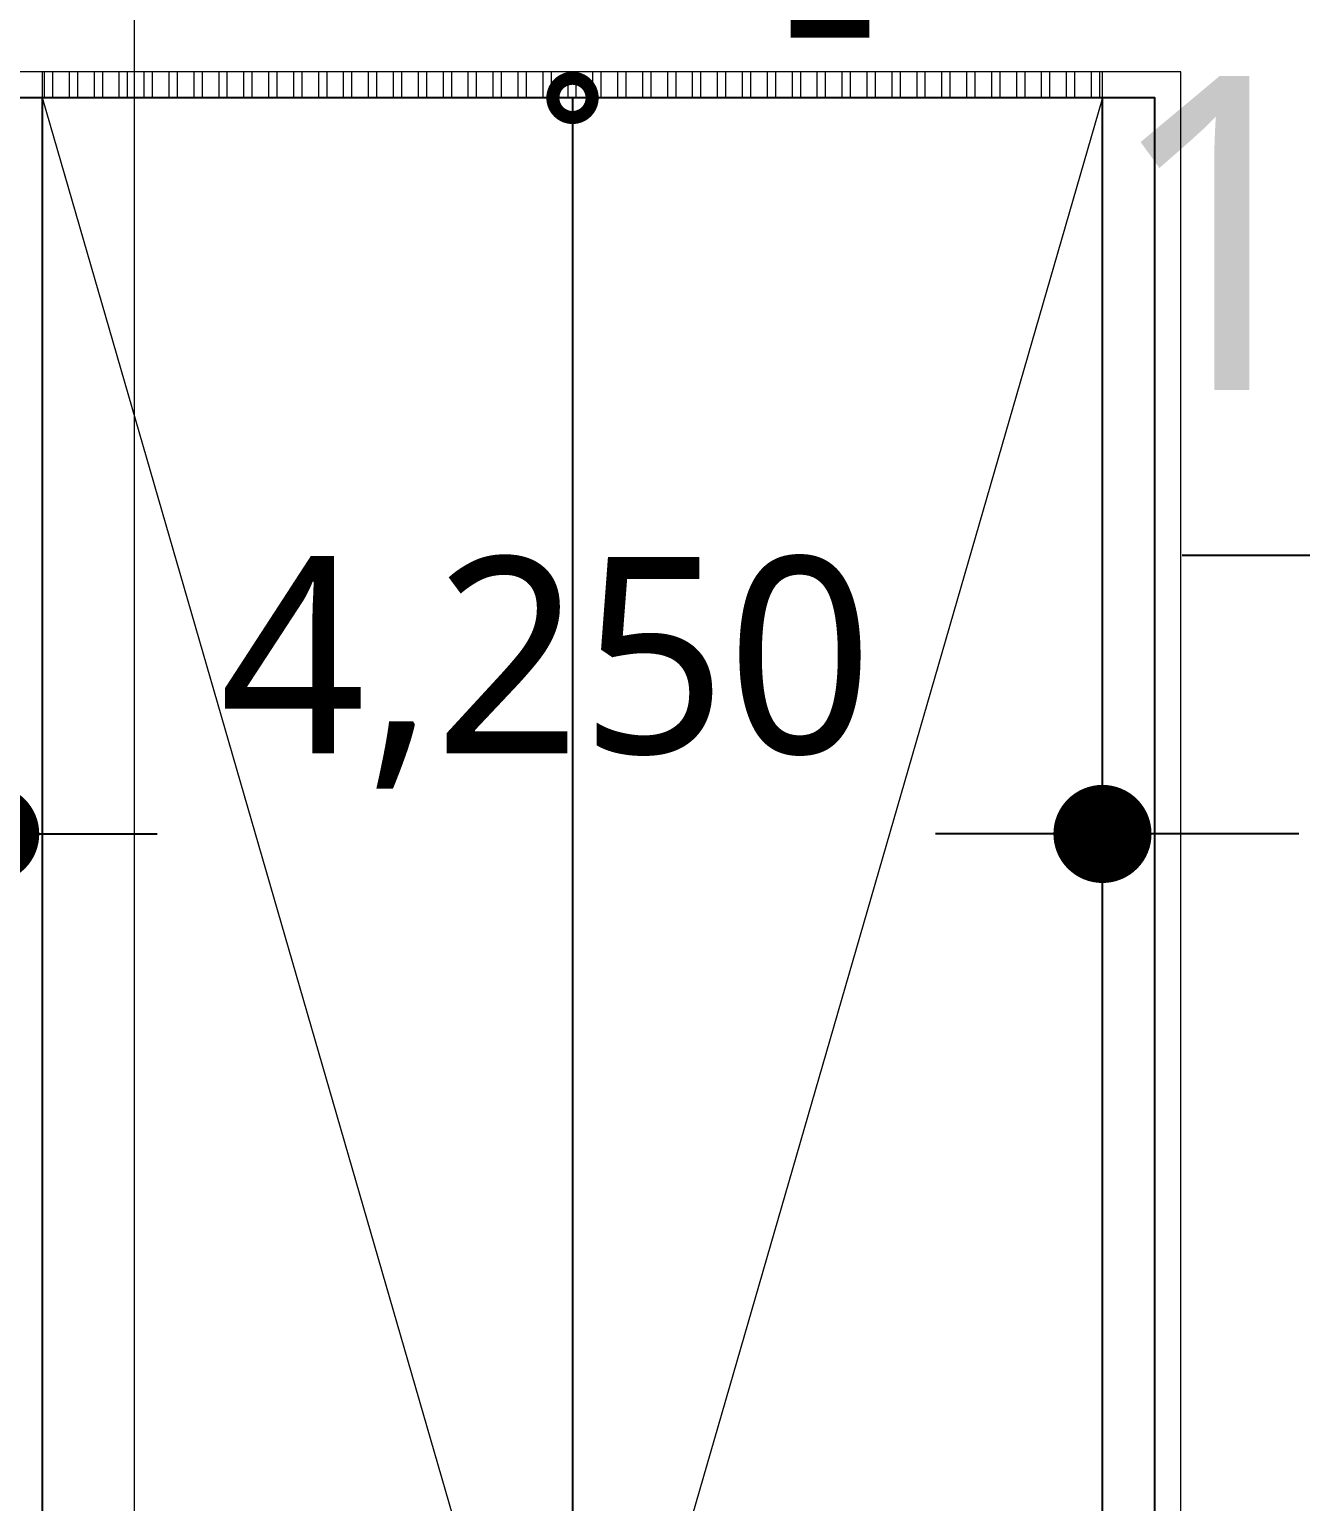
# Model space of a CAD drawing. Header units: millimetres. Extents: x 4739419 to 5837985, y 2291271 to 3446271.
# Drawn here: x 4876712 to 4881569, y 2415526 to 2421153 of the extents above; entities that cross this region are included whole.
import ezdxf

# ---------------------------------------------------------------- set-up
doc = ezdxf.new("R2010")
doc.units = ezdxf.units.MM
doc.layers.get('0').update_dxf_attribs({"color": 255})
for name, color, linetype, lineweight in [('A-DIMS', 9, 'Continuous', 25), ('XR-평면도$0$A-CNTL', 9, 'Continuous', 15), ('XR-평면도$0$A-ELEV-LIN2', 9, 'Continuous', 25), ('XR-평면도$0$A-ELEV-LIN3', 9, 'Continuous', 18), ('XR-평면도$0$A-XXXX-HID', 9, 'Continuous', 18), ('XR-평면도$0$A-XXXX-SYMB', 9, 'Continuous', 25)]:
    doc.layers.add(name, color=color, linetype=linetype, lineweight=lineweight)
doc.styles.add('맑은고딕', font='malgun.ttf')
pattern_1 = [(90, (4739418.8, 2291070.63), (-95.25, 0), []), (90, (4739450.55, 2291102.38), (-95.25, 0), [])]

# ---------------------------------------------------------------- blocks, each defined once
blk = doc.blocks.new('XR-평면도$0$중심선(210216)')
at = {"layer": 'XR-평면도$0$A-CNTL', "ltscale": 300}
blk.add_lwpolyline([(11000, 206000), (11000, -10000)], dxfattribs=at)
blk = doc.blocks.new('XR-평면도$0$ARROW')
blk.add_lwpolyline([(-0.002, 0.87), (0.738, 0), (-0.002, -0.87), (0.15, -1), (1, 0), (0.15, 1)], close=True)
for points in [[(-0.002, 0.87), (0.15, 1), (0.738, 0), (1, 0)], [(0.738, 0), (1, 0), (-0.002, -0.87), (0.15, -1)]]:
    blk.add_solid(points)
blk = doc.blocks.new('XR-평면도$0$b1')
at = {"layer": 'XR-평면도$0$A-XXXX-HID'}
blk.add_lwpolyline([(0, 180), (180, 180), (180, 0), (0, 0), (0, 180)], dxfattribs=at)
blk.add_circle((90, 90), 50, dxfattribs=at)
blk = doc.blocks.new('XR-평면도$0$고정식램프(5F)')
at = {"layer": 'XR-평면도$0$A-ELEV-LIN2'}
blk.add_lwpolyline([(0, 7200), (0, 200), (4450, 200), (4450, 7200)], close=True, dxfattribs=at)
for points in [[(200, 7200), (200, 200)], [(4250, 7200), (4250, 200)]]:
    blk.add_lwpolyline(points, dxfattribs=at)
at = {"layer": 'XR-평면도$0$A-ELEV-LIN3'}
blk.add_lwpolyline([(200, 200), (2225, 7200), (4250, 200)], dxfattribs=at)
at = {"layer": 'XR-평면도$0$A-XXXX-SYMB'}
blk.add_lwpolyline([(2225, 200), (2225, 7200)], dxfattribs=at)
at = {"layer": 'XR-평면도$0$A-XXXX-SYMB', "const_width": 150}
blk.add_lwpolyline([(2250, 200, -1), (2200, 200, -1)], format="xyb", close=True, dxfattribs=at)
blk.add_blockref('XR-평면도$0$b1', (3230, 6970))
at = {"layer": 'XR-평면도$0$A-XXXX-SYMB', "xscale": 183.0041772266854, "yscale": 172.3206394866579, "zscale": 183.0041772266854, "rotation": 90}
blk.add_blockref('XR-평면도$0$ARROW', (2225, 7017), dxfattribs=at)
blk = doc.blocks.new('_CIDOT')
at = {"color": 0, "linetype": 'ByBlock'}
blk.add_line((2, 0), (-1, 0), dxfattribs=at)
at = {"color": 0, "linetype": 'ByBlock', "const_width": 0.5}
blk.add_lwpolyline([(-0.25, 0, 1), (0.25, 0, 1)], format="xyb", close=True, dxfattribs=at)

msp = doc.modelspace()

# ---------------------------------------------------------------- hatches: boundary and pattern name
at = {"layer": 'XR-평면도$0$A-ELEV-LIN3'}
h = msp.add_hatch(dxfattribs=at)
h.set_pattern_fill('ANSI32', color=256, scale=10, angle=45)
h.set_pattern_definition([(90, (4739418.8, 2291070.63), (-95.25, 0), []), (90, (4739450.55, 2291102.38), (-95.25, 0), [])])
h.paths.add_polyline_path([(4880811.8, 2420891.2), (4880811.8, 2420991.2), (4876761.8, 2420991.2), (4876761.8, 2420891.2)])
h = msp.add_hatch(dxfattribs=at)
h.set_pattern_fill('ANSI32', color=256, scale=10, angle=45)
h.set_pattern_definition(pattern_1)
h.paths.add_polyline_path([(4880811.8, 2420891.2), (4880811.8, 2420991.2), (4876761.8, 2420991.2), (4876761.8, 2420891.2)])
h = msp.add_hatch(dxfattribs=at)
h.set_pattern_fill('ANSI32', color=256, scale=10, angle=45)
h.set_pattern_definition(pattern_1)
h.paths.add_polyline_path([(4880811.8, 2420891.2), (4880811.8, 2420991.2), (4876761.8, 2420991.2), (4876761.8, 2420891.2)])

# ---------------------------------------------------------------- linework, layer by layer
at = {"const_width": 300}
msp.add_lwpolyline([(4879770.6, 2421121.2), (4879770.6, 2424636.7), (4880995.6, 2424636.7)], dxfattribs=at)
at = {"layer": 'A-DIMS'}
for p, q in [((4881715.9, 2419142.2), (4881115.9, 2419142.2)), ((4880811.8, 2415628), (4880811.8, 2418577.8)), ((4876936.8, 2418077.8), (4877199.5, 2418077.8)), ((4880436.8, 2418077.8), (4880174.2, 2418077.8))]:
    msp.add_line(p, q, dxfattribs=at)
at = {"layer": 'XR-평면도$0$A-ELEV-LIN3'}
for p, q in [((4876761.8, 2420891.2), (4876761.8, 2420991.2)), ((4876761.8, 2420891.2), (4876761.8, 2420991.2)), ((4876761.8, 2420891.2), (4876761.8, 2420991.2)), ((4880811.8, 2420891.2), (4880811.8, 2420991.2)), ((4880811.8, 2420891.2), (4880811.8, 2420991.2)), ((4880811.8, 2420891.2), (4880811.8, 2420991.2))]:
    msp.add_line(p, q, dxfattribs=at)
for points in [[(4921661.8, 2426291.2), (4921661.8, 2426891.2), (4920561.8, 2426891.2), (4920561.8, 2425391.2), (4921661.8, 2425391.2), (4921661.8, 2413891.2), (4881011.8, 2413891.2), (4881011.8, 2420891.2), (4876561.8, 2420891.2), (4876561.8, 2425391.2), (4877661.8, 2425391.2), (4877661.8, 2426891.2), (4876561.8, 2426891.2), (4876561.8, 2426291.2), (4866511.8, 2426291.2), (4866511.8, 2426891.2), (4866211.8, 2426891.2), (4866211.8, 2441591.2), (4866911.8, 2441591.2), (4866911.8, 2442991.2)], [(4921661.8, 2426291.2), (4921661.8, 2426891.2), (4920561.8, 2426891.2), (4920561.8, 2425391.2), (4921661.8, 2425391.2), (4921661.8, 2413891.2), (4881011.8, 2413891.2), (4881011.8, 2420891.2), (4876561.8, 2420891.2), (4876561.8, 2425391.2), (4877661.8, 2425391.2), (4877661.8, 2426891.2), (4876561.8, 2426891.2), (4876561.8, 2426291.2), (4866511.8, 2426291.2), (4866511.8, 2426891.2), (4866211.8, 2426891.2), (4866211.8, 2441591.2), (4866911.8, 2441591.2), (4866911.8, 2442991.2)], [(4921661.8, 2426291.2), (4921661.8, 2426891.2), (4920561.8, 2426891.2), (4920561.8, 2425391.2), (4921661.8, 2425391.2), (4921661.8, 2413891.2), (4881011.8, 2413891.2), (4881011.8, 2420891.2), (4876561.8, 2420891.2), (4876561.8, 2425391.2), (4877661.8, 2425391.2), (4877661.8, 2426891.2), (4876561.8, 2426891.2), (4876561.8, 2426291.2), (4866511.8, 2426291.2), (4866511.8, 2426891.2), (4866211.8, 2426891.2), (4866211.8, 2441591.2), (4866911.8, 2441591.2), (4866911.8, 2442991.2)], [(4921561.8, 2413991.2), (4881111.8, 2413991.2), (4881111.8, 2420991.2), (4876661.8, 2420991.2), (4876661.8, 2425291.2), (4877761.8, 2425291.2), (4877761.8, 2426991.2), (4876461.8, 2426991.2), (4876461.8, 2426391.2), (4866611.8, 2426391.2), (4866611.8, 2426991.2), (4866311.8, 2426991.2), (4866311.8, 2441491.2), (4867011.8, 2441491.2), (4867011.8, 2442991.2)], [(4921561.8, 2413991.2), (4881111.8, 2413991.2), (4881111.8, 2420991.2), (4876661.8, 2420991.2), (4876661.8, 2425291.2), (4877761.8, 2425291.2), (4877761.8, 2426991.2), (4876461.8, 2426991.2), (4876461.8, 2426391.2), (4866611.8, 2426391.2), (4866611.8, 2426991.2), (4866311.8, 2426991.2), (4866311.8, 2441491.2), (4867011.8, 2441491.2), (4867011.8, 2442991.2)], [(4921561.8, 2413991.2), (4881111.8, 2413991.2), (4881111.8, 2420991.2), (4876661.8, 2420991.2), (4876661.8, 2425291.2), (4877761.8, 2425291.2), (4877761.8, 2426991.2), (4876461.8, 2426991.2), (4876461.8, 2426391.2), (4866611.8, 2426391.2), (4866611.8, 2426991.2), (4866311.8, 2426991.2), (4866311.8, 2441491.2), (4867011.8, 2441491.2), (4867011.8, 2442991.2)]]:
    msp.add_lwpolyline(points, dxfattribs=at)

# ---------------------------------------------------------------- block references
at = {"rotation": 180}
msp.add_blockref('XR-평면도$0$고정식램프(5F)', (4881011.8, 2421091.2), dxfattribs=at)
msp.add_blockref('XR-평면도$0$고정식램프(5F)', (4881011.8, 2421091.2), dxfattribs=at)
msp.add_blockref('XR-평면도$0$고정식램프(5F)', (4881011.8, 2421091.2), dxfattribs=at)
at = {"layer": 'A-DIMS', "xscale": 375, "yscale": 375, "zscale": 375, "rotation": 180}
msp.add_blockref('_CIDOT', (4876561.8, 2418077.8), dxfattribs=at)
at = {"layer": 'A-DIMS', "xscale": 375, "yscale": 375, "zscale": 375}
msp.add_blockref('_CIDOT', (4880811.8, 2418077.8), dxfattribs=at)
at = {"layer": 'XR-평면도$0$A-CNTL'}
msp.add_blockref('XR-평면도$0$중심선(210216)', (4866111.8, 2336391.2), dxfattribs=at)

# ---------------------------------------------------------------- texts
at = {"layer": 'A-DIMS', "color": 0, "attachment_point": 5, "style": '맑은고딕'}
for s, insert, char_height in [('\\A1;1,000', (4882815.9, 2420266.1), 1200), ('\\A1;4,250', (4878686.8, 2418693.5), 750)]:
    msp.add_mtext(s, dxfattribs=dict(at, insert=insert, char_height=char_height))

doc.saveas('drawing.dxf')
